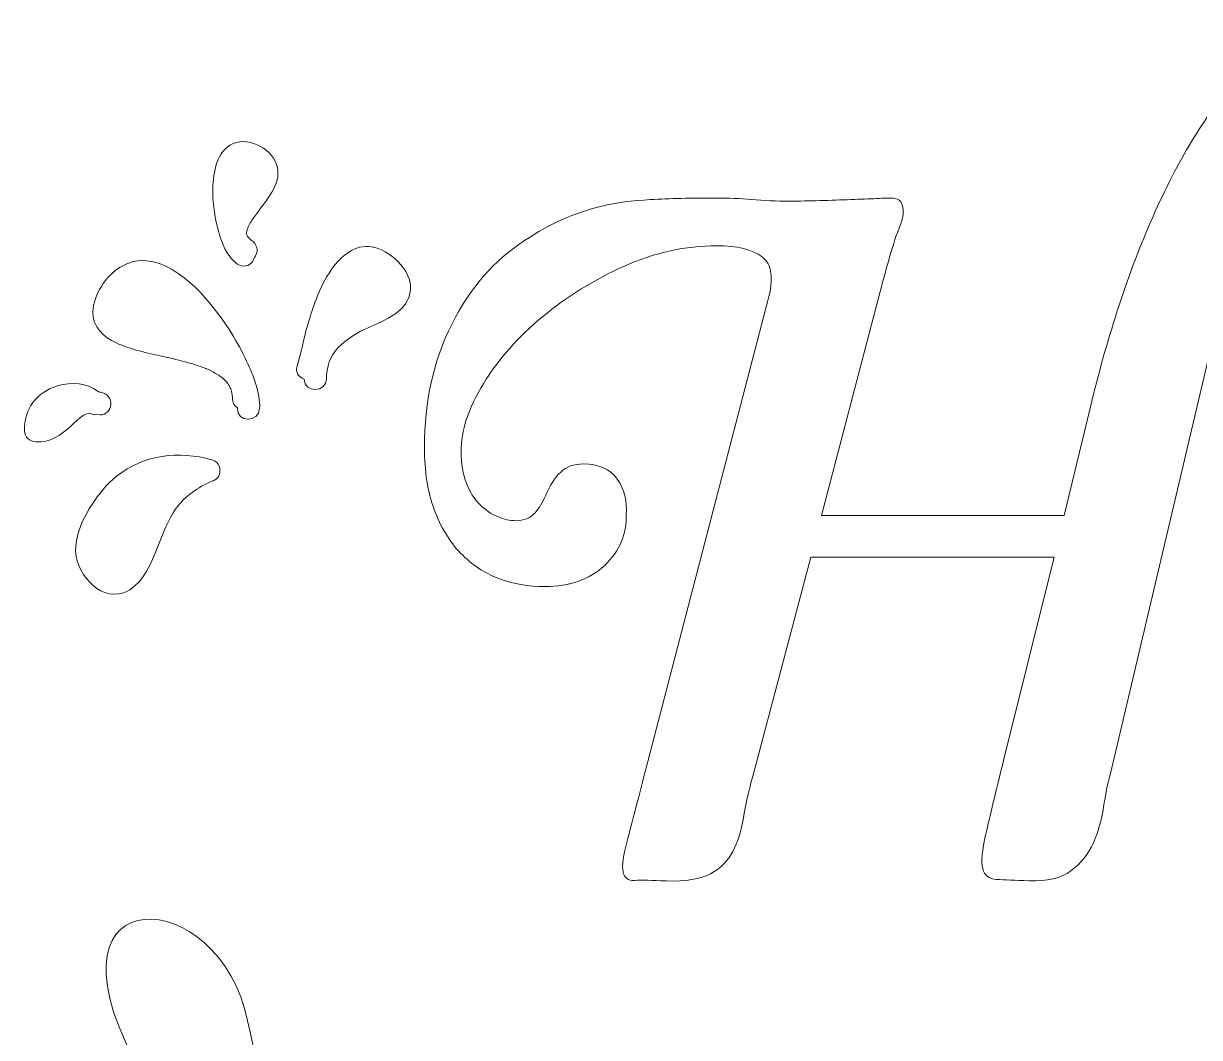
# Model space of a CAD drawing. Header units: inches. Extents: x 2 to 13, y -17.8 to -0.2.
# Drawn here: x 2.202 to 6.394, y -3.838 to -0.225 of the extents above; entities that cross this region are included whole.
import ezdxf

# ---------------------------------------------------------------- set-up
doc = ezdxf.new("R2010")
doc.units = ezdxf.units.IN
doc.header["$MEASUREMENT"] = 0
doc.layers.add('Layer 1', color=7, linetype='Continuous')

msp = doc.modelspace()

# ---------------------------------------------------------------- linework, layer by layer
at = {"layer": 'Layer 1', "lineweight": 0}
for points, knots in [([(3.666, -1.9565), (3.6428, -1.8939), (3.6312, -1.8204), (3.6312, -1.736), (3.6312, -1.5721), (3.6635, -1.4257), (3.7284, -1.2967), (3.7931, -1.1678), (3.8797, -1.0683), (3.988, -0.9984), (4.0344, -0.9671), (4.0794, -0.9418), (4.1229, -0.9225), (4.1664, -0.9032), (4.2133, -0.8875), (4.2636, -0.8755), (4.3139, -0.8634), (4.3719, -0.8556), (4.4377, -0.852), (4.5034, -0.8483), (4.5828, -0.8465), (4.6756, -0.8465), (4.7143, -0.8465), (4.7549, -0.8483), (4.7974, -0.852), (4.84, -0.8556), (4.8864, -0.8574), (4.9367, -0.8574), (4.9676, -0.8574), (5.0024, -0.8568), (5.0411, -0.8556), (5.0798, -0.8544), (5.1166, -0.8532), (5.1514, -0.852), (5.1862, -0.8508), (5.2166, -0.8496), (5.2428, -0.8483), (5.2689, -0.8472), (5.2867, -0.8465), (5.2964, -0.8465), (5.3177, -0.8465), (5.3308, -0.8556), (5.3356, -0.8737), (5.3404, -0.8917), (5.338, -0.914), (5.3283, -0.9405), (5.3148, -0.9743), (5.3022, -1.0117), (5.2906, -1.0526), (5.279, -1.0936), (5.2674, -1.1358), (5.2558, -1.1792), (5.2558, -1.1792), (5.0469, -1.9782), (5.0469, -1.9782), (5.0469, -1.9782), (5.9115, -1.9782), (5.9115, -1.9782), (5.9115, -1.9782), (6.0217, -1.5263), (6.0217, -1.5263), (6.0507, -1.4106), (6.0841, -1.2973), (6.1218, -1.1864), (6.1595, -1.0756), (6.2006, -0.9719), (6.2451, -0.8755), (6.2896, -0.7791), (6.336, -0.6923), (6.3844, -0.6151), (6.4327, -0.538), (6.482, -0.4754), (6.5323, -0.4271), (6.6116, -0.3524), (6.6846, -0.3), (6.7514, -0.2698), (6.8181, -0.2397), (6.8911, -0.2246), (6.9704, -0.2246), (7.0323, -0.2246), (7.083, -0.2379), (7.1227, -0.2644), (7.1623, -0.291), (7.1822, -0.3319), (7.1822, -0.3874), (7.1822, -0.4307), (7.1691, -0.4711), (7.143, -0.5085), (7.1169, -0.5459), (7.0758, -0.5645), (7.0197, -0.5645), (6.9926, -0.5645), (6.9694, -0.5537), (6.9501, -0.532), (6.9307, -0.5103), (6.9133, -0.4874), (6.8979, -0.4633), (6.8824, -0.4368), (6.8654, -0.4187), (6.8471, -0.409), (6.8287, -0.3994), (6.8031, -0.3946), (6.7702, -0.3946), (6.7451, -0.3946), (6.7213, -0.4115), (6.6991, -0.4452), (6.6769, -0.479), (6.6566, -0.5211), (6.6382, -0.5717), (6.6198, -0.6224), (6.6034, -0.6766), (6.5889, -0.7345), (6.5744, -0.7923), (6.5613, -0.8453), (6.5497, -0.8935), (6.5497, -0.8935), (6.0768, -2.8966), (6.0768, -2.8966), (6.0671, -2.9328), (6.0589, -2.9731), (6.0522, -3.0177), (6.0454, -3.0624), (6.0333, -3.1045), (6.0159, -3.1443), (5.9985, -3.184), (5.9719, -3.2172), (5.9361, -3.2437), (5.9003, -3.2703), (5.8505, -3.2822), (5.7867, -3.2799), (5.7364, -3.2775), (5.6977, -3.2757), (5.6707, -3.2744), (5.6436, -3.2732), (5.6272, -3.2606), (5.6214, -3.2365), (5.6156, -3.2124), (5.6194, -3.1708), (5.633, -3.1117), (5.6465, -3.0527), (5.6678, -2.9641), (5.6968, -2.846), (5.6968, -2.846), (5.8767, -2.1265), (5.8767, -2.1265), (5.8767, -2.1265), (5.0092, -2.1265), (5.0092, -2.1265), (5.0092, -2.1265), (4.8003, -2.9111), (4.8003, -2.9111), (4.7868, -2.9617), (4.7761, -3.0099), (4.7684, -3.0557), (4.7607, -3.1015), (4.7481, -3.1413), (4.7307, -3.175), (4.7133, -3.2088), (4.6867, -3.2353), (4.6509, -3.2545), (4.6151, -3.2739), (4.5624, -3.2822), (4.4928, -3.2799), (4.4425, -3.2775), (4.4053, -3.2769), (4.3811, -3.278), (4.3569, -3.2793), (4.3429, -3.269), (4.3391, -3.2473), (4.3352, -3.2256), (4.3405, -3.1877), (4.355, -3.1334), (4.3695, -3.0792), (4.3913, -2.9955), (4.4203, -2.8821), (4.4203, -2.8821), (4.8555, -1.2117), (4.8555, -1.2117), (4.8767, -1.1346), (4.87, -1.0828), (4.8352, -1.0562), (4.8003, -1.0297), (4.7462, -1.0165), (4.6727, -1.0165), (4.5624, -1.0165), (4.4532, -1.0406), (4.3449, -1.0888), (4.2365, -1.137), (4.1389, -1.1973), (4.0518, -1.2696), (3.9648, -1.3419), (3.8947, -1.4214), (3.8415, -1.5082), (3.7883, -1.595), (3.7617, -1.6758), (3.7617, -1.7504), (3.7617, -1.7938), (3.768, -1.8312), (3.7806, -1.8625), (3.7931, -1.8939), (3.8091, -1.9192), (3.8285, -1.9385), (3.8478, -1.9578), (3.8691, -1.9722), (3.8923, -1.9818), (3.9155, -1.9915), (3.9368, -1.9963), (3.9561, -1.9963), (3.9851, -1.9963), (4.0078, -1.9873), (4.0243, -1.9692), (4.0407, -1.9511), (4.0538, -1.93), (4.0635, -1.9059), (4.0789, -1.8698), (4.0968, -1.8421), (4.1171, -1.8228), (4.1374, -1.8035), (4.164, -1.7938), (4.1969, -1.7938), (4.253, -1.7938), (4.2936, -1.8119), (4.3188, -1.8481), (4.3439, -1.8842), (4.3545, -1.9264), (4.3507, -1.9746), (4.3526, -2.0446), (4.327, -2.1048), (4.2738, -2.1554), (4.2206, -2.206), (4.1495, -2.2313), (4.0605, -2.2313), (4.0025, -2.2313), (3.9479, -2.2217), (3.8966, -2.2024), (3.8454, -2.1831), (3.7999, -2.153), (3.7603, -2.112), (3.7206, -2.071), (3.6892, -2.0192), (3.666, -1.9565)], [0, 0, 0, 0, 1, 1, 1, 2, 2, 2, 3, 3, 3, 4, 4, 4, 5, 5, 5, 6, 6, 6, 7, 7, 7, 8, 8, 8, 9, 9, 9, 10, 10, 10, 11, 11, 11, 12, 12, 12, 13, 13, 13, 14, 14, 14, 15, 15, 15, 16, 16, 16, 17, 17, 17, 18, 18, 18, 19, 19, 19, 20, 20, 20, 21, 21, 21, 22, 22, 22, 23, 23, 23, 24, 24, 24, 25, 25, 25, 26, 26, 26, 27, 27, 27, 28, 28, 28, 29, 29, 29, 30, 30, 30, 31, 31, 31, 32, 32, 32, 33, 33, 33, 34, 34, 34, 35, 35, 35, 36, 36, 36, 37, 37, 37, 38, 38, 38, 39, 39, 39, 40, 40, 40, 41, 41, 41, 42, 42, 42, 43, 43, 43, 44, 44, 44, 45, 45, 45, 46, 46, 46, 47, 47, 47, 48, 48, 48, 49, 49, 49, 50, 50, 50, 51, 51, 51, 52, 52, 52, 53, 53, 53, 54, 54, 54, 55, 55, 55, 56, 56, 56, 57, 57, 57, 58, 58, 58, 59, 59, 59, 60, 60, 60, 61, 61, 61, 62, 62, 62, 63, 63, 63, 64, 64, 64, 65, 65, 65, 66, 66, 66, 67, 67, 67, 68, 68, 68, 69, 69, 69, 70, 70, 70, 71, 71, 71, 72, 72, 72, 73, 73, 73, 74, 74, 74, 75, 75, 75, 76, 76, 76, 77, 77, 77, 78, 78, 78, 79, 79, 79, 80, 80, 80, 80]), ([(2.8977, -0.9679), (2.8842, -0.9215), (2.8768, -0.872), (2.8769, -0.8236), (2.8771, -0.7673), (2.885, -0.6903), (2.9386, -0.6577), (2.9964, -0.6226), (3.083, -0.6665), (3.1041, -0.7266), (3.1256, -0.788), (3.0743, -0.8462), (3.0404, -0.8916), (3.0308, -0.9044), (3.0213, -0.9173), (3.013, -0.9309), (3.0095, -0.9368), (3.006, -0.9427), (3.0031, -0.9489), (3.0026, -0.95), (3.0004, -0.9557), (3.0006, -0.955), (3, -0.9567), (2.9994, -0.9584), (2.999, -0.9601), (2.9985, -0.962), (2.9973, -0.9698), (2.9972, -0.9686), (2.9971, -0.97), (2.9971, -0.9713), (2.9971, -0.9727), (2.9971, -0.9733), (2.9972, -0.9738), (2.9972, -0.9742), (2.9975, -0.9757), (2.9979, -0.9771), (2.9983, -0.9785), (2.999, -0.9799), (3.0002, -0.9825), (3.0007, -0.9833), (3.0014, -0.9844), (3.0018, -0.9851), (3.0021, -0.9855), (3.0022, -0.9857), (3.0023, -0.9858), (3.0024, -0.9859), (3.008, -0.992), (3.012, -0.9955), (3.0152, -0.9978), (3.0328, -1.0103), (3.0411, -1.0322), (3.0295, -1.0521), (3.0282, -1.0543), (3.0266, -1.0564), (3.0249, -1.0583), (3.0231, -1.0657), (3.0196, -1.0726), (3.0144, -1.0778), (2.9981, -1.0941), (2.9749, -1.0916), (2.9583, -1.0778), (2.9263, -1.0513), (2.9089, -1.0066), (2.8977, -0.9679)], [0, 0, 0, 0, 1, 1, 1, 2, 2, 2, 3, 3, 3, 4, 4, 4, 5, 5, 5, 6, 6, 6, 7, 7, 7, 8, 8, 8, 9, 9, 9, 10, 10, 10, 11, 11, 11, 12, 12, 12, 13, 13, 13, 14, 14, 14, 15, 15, 15, 16, 16, 16, 17, 17, 17, 18, 18, 18, 19, 19, 19, 20, 20, 20, 21, 21, 21, 21]), ([(2.4493, -1.2526), (2.451, -1.1916), (2.4955, -1.1239), (2.5466, -1.0924), (2.6706, -1.0159), (2.8063, -1.145), (2.878, -1.236), (2.9247, -1.2953), (2.966, -1.3592), (2.9974, -1.428), (3.0209, -1.4795), (3.0463, -1.5387), (3.0437, -1.5967), (3.0414, -1.6476), (2.962, -1.6479), (2.9643, -1.5967), (2.9644, -1.5957), (2.9643, -1.5947), (2.9643, -1.5937), (2.9542, -1.5876), (2.9468, -1.5768), (2.9467, -1.5614), (2.9466, -1.557), (2.9465, -1.5526), (2.9461, -1.5483), (2.9461, -1.5477), (2.946, -1.5474), (2.946, -1.547), (2.9459, -1.5468), (2.9459, -1.5466), (2.9459, -1.5464), (2.9445, -1.5395), (2.9429, -1.5327), (2.9405, -1.5261), (2.9401, -1.5253), (2.94, -1.5248), (2.9399, -1.5245), (2.9396, -1.5239), (2.9392, -1.5233), (2.9388, -1.5223), (2.9375, -1.5198), (2.9361, -1.5173), (2.9346, -1.5148), (2.9327, -1.5116), (2.9307, -1.5084), (2.9284, -1.5053), (2.9282, -1.505), (2.9279, -1.5047), (2.9275, -1.5043), (2.923, -1.4991), (2.9183, -1.4942), (2.9132, -1.4897), (2.9121, -1.4887), (2.9059, -1.4838), (2.9066, -1.4842), (2.9051, -1.4831), (2.9037, -1.482), (2.9022, -1.481), (2.8907, -1.4733), (2.8787, -1.4663), (2.8661, -1.4604), (2.8626, -1.4587), (2.8591, -1.4571), (2.8555, -1.4556), (2.8538, -1.4548), (2.8513, -1.4538), (2.8508, -1.4536), (2.8442, -1.451), (2.8377, -1.4485), (2.8311, -1.4463), (2.8174, -1.4415), (2.8036, -1.4372), (2.7896, -1.4333), (2.7597, -1.4249), (2.7294, -1.4179), (2.6991, -1.411), (2.6427, -1.3983), (2.585, -1.3869), (2.5321, -1.3625), (2.4882, -1.3423), (2.4479, -1.3048), (2.4493, -1.2526)], [0, 0, 0, 0, 1, 1, 1, 2, 2, 2, 3, 3, 3, 4, 4, 4, 5, 5, 5, 6, 6, 6, 7, 7, 7, 8, 8, 8, 9, 9, 9, 10, 10, 10, 11, 11, 11, 12, 12, 12, 13, 13, 13, 14, 14, 14, 15, 15, 15, 16, 16, 16, 17, 17, 17, 18, 18, 18, 19, 19, 19, 20, 20, 20, 21, 21, 21, 22, 22, 22, 23, 23, 23, 24, 24, 24, 25, 25, 25, 26, 26, 26, 27, 27, 27, 27]), ([(3.1775, -1.445), (3.1923, -1.3983), (3.1999, -1.349), (3.2139, -1.3019), (3.2355, -1.2297), (3.261, -1.1513), (3.3076, -1.0909), (3.3427, -1.0454), (3.3926, -1.0065), (3.4538, -1.0224), (3.5182, -1.0391), (3.5969, -1.1162), (3.5797, -1.1875), (3.5623, -1.2595), (3.4755, -1.2875), (3.4163, -1.315), (3.3824, -1.3307), (3.35, -1.3526), (3.324, -1.3796), (3.2936, -1.411), (3.2824, -1.4475), (3.2819, -1.4908), (3.2814, -1.5417), (3.2028, -1.542), (3.2025, -1.4916), (3.1841, -1.4858), (3.1699, -1.4687), (3.1775, -1.445)], [0, 0, 0, 0, 1, 1, 1, 2, 2, 2, 3, 3, 3, 4, 4, 4, 5, 5, 5, 6, 6, 6, 7, 7, 7, 8, 8, 8, 9, 9, 9, 9]), ([(2.2056, -1.6761), (2.2019, -1.6005), (2.2506, -1.5367), (2.3227, -1.5159), (2.3726, -1.5014), (2.4295, -1.505), (2.4698, -1.5369), (2.4749, -1.5379), (2.48, -1.5391), (2.4852, -1.5407), (2.5334, -1.5556), (2.5137, -1.6304), (2.466, -1.6178), (2.4563, -1.6201), (2.4468, -1.6181), (2.4385, -1.6132), (2.431, -1.6137), (2.4241, -1.616), (2.4168, -1.6204), (2.4005, -1.6301), (2.3883, -1.6425), (2.372, -1.6577), (2.3364, -1.6908), (2.2964, -1.7191), (2.2453, -1.7158), (2.2229, -1.7143), (2.2067, -1.6988), (2.2056, -1.6761)], [0, 0, 0, 0, 1, 1, 1, 2, 2, 2, 3, 3, 3, 4, 4, 4, 5, 5, 5, 6, 6, 6, 7, 7, 7, 8, 8, 8, 9, 9, 9, 9]), ([(2.5415, -2.2571), (2.4945, -2.2639), (2.4561, -2.2382), (2.4273, -2.2029), (2.3942, -2.1623), (2.3812, -2.1196), (2.3903, -2.0677), (2.3983, -2.0219), (2.42, -1.9776), (2.4458, -1.9392), (2.4704, -1.9025), (2.4989, -1.8659), (2.5336, -1.8381), (2.6322, -1.7591), (2.7543, -1.7472), (2.8734, -1.7789), (2.8876, -1.7827), (2.8959, -1.7917), (2.8995, -1.8023), (2.906, -1.8194), (2.901, -1.8438), (2.8829, -1.8515), (2.8825, -1.8517), (2.8821, -1.8518), (2.8817, -1.852), (2.8791, -1.8536), (2.8763, -1.8548), (2.8732, -1.8557), (2.824, -1.8777), (2.7777, -1.9074), (2.7462, -1.9522), (2.7164, -1.9946), (2.6996, -2.0403), (2.6809, -2.0878), (2.6566, -2.1497), (2.6176, -2.2461), (2.5415, -2.2571)], [0, 0, 0, 0, 1, 1, 1, 2, 2, 2, 3, 3, 3, 4, 4, 4, 5, 5, 5, 6, 6, 6, 7, 7, 7, 8, 8, 8, 9, 9, 9, 10, 10, 10, 11, 11, 11, 12, 12, 12, 12]), ([(4.1011, -5.1721), (4.1011, -5.1721), (2.9338, -4.5697), (2.594, -3.9129), (2.2542, -3.2562), (2.9034, -3.2916), (3.0009, -3.7787), (3.0984, -4.2657), (3.3749, -4.6009), (3.5846, -4.7769), (3.7943, -4.953), (4.1011, -5.1721), (4.1011, -5.1721)], [0, 0, 0, 0, 1, 1, 1, 2, 2, 2, 3, 3, 3, 4, 4, 4, 4])]:
    msp.add_open_spline(points, degree=3, knots=knots, dxfattribs=at)

doc.saveas('drawing.dxf')
